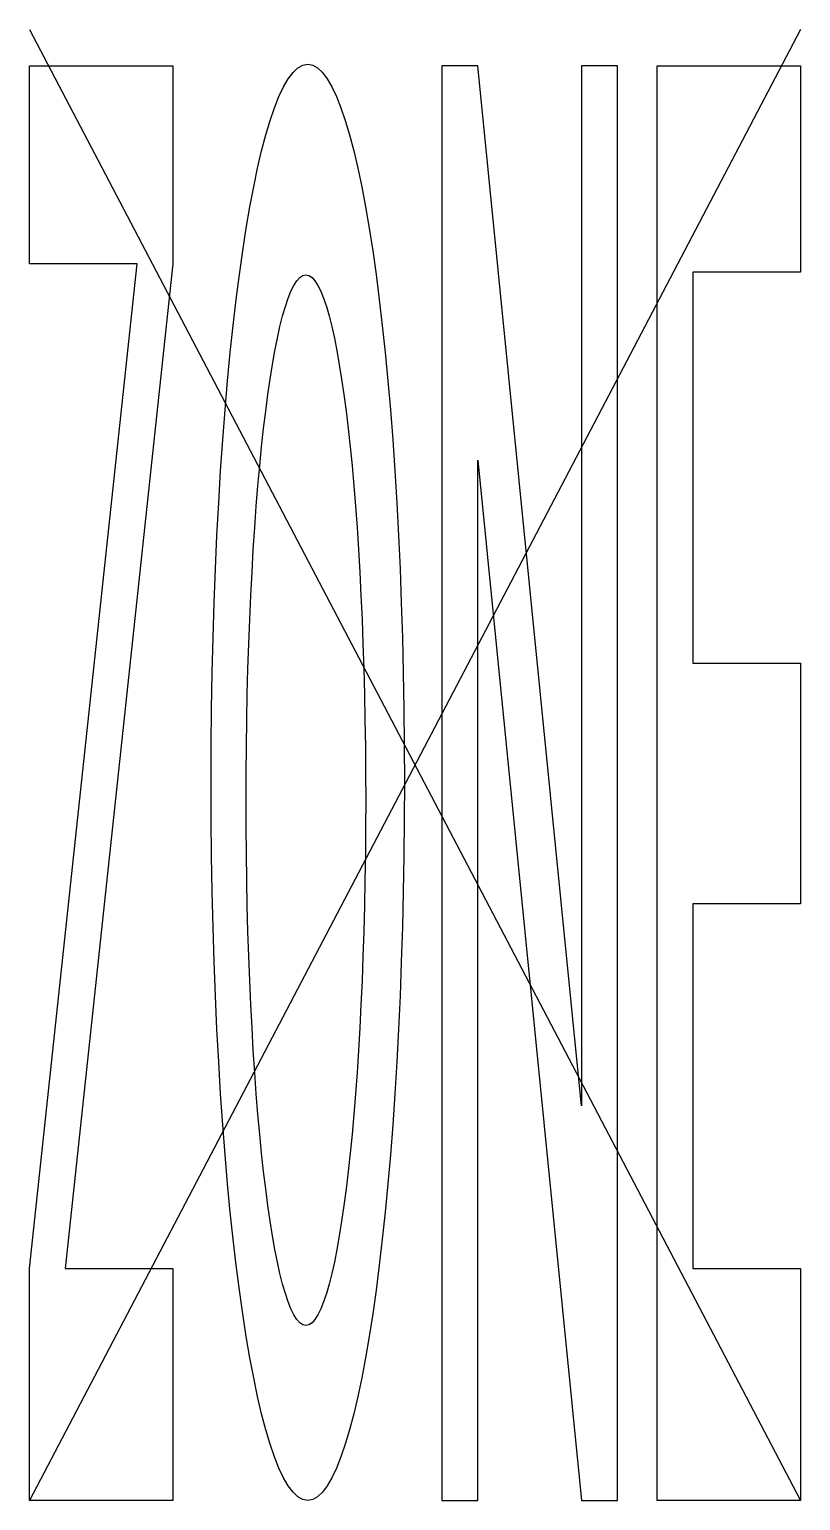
# Model space of a CAD drawing. Header units: metres. Extents: x -1.15 to 1, y 0 to 4.1.
import ezdxf

# ---------------------------------------------------------------- set-up
doc = ezdxf.new("R2010")
doc.units = ezdxf.units.M
doc.header["$LTSCALE"] = 0.2

msp = doc.modelspace()

# ---------------------------------------------------------------- linework, layer by layer
for p, q in [((1, 4.1012), (-1.15, 0)), ((-1.15, 4.1012), (1, 0))]:
    msp.add_line(p, q)
at = {"flags": 128}
for points in [[(-1.15, 0.6472), (-0.85, 3.4475), (-1.15, 3.4475), (-1.15, 4), (-0.75, 4), (-0.75, 3.4475), (-1.05, 0.6472), (-0.75, 0.6472), (-0.75, 0), (-1.15, 0)], [(0.3892, 1.1), (0.1, 4), (0, 4), (0, 0), (0.1, 0), (0.1, 2.9), (0.3892, 0), (0.4892, 0), (0.4892, 4), (0.3892, 4)], [(1, 0), (0.6, 0), (0.6, 0.6472), (0.6, 3.4245), (0.6, 4), (1, 4), (1, 3.4245), (0.7, 3.4245), (0.7, 2.3344), (1, 2.3344), (1, 1.6636), (0.7, 1.6636), (0.7, 0.6472), (1, 0.6472)]]:
    msp.add_lwpolyline(points, close=True, dxfattribs=at)
for centre, major_axis, ratio in [((-0.3741, 2.0023), (0, 2.0022), 0.134553), ((-0.3792, 1.9529), (0, 1.4646), 0.113795)]:
    msp.add_ellipse(centre, major_axis=major_axis, ratio=ratio)

doc.saveas('drawing.dxf')
